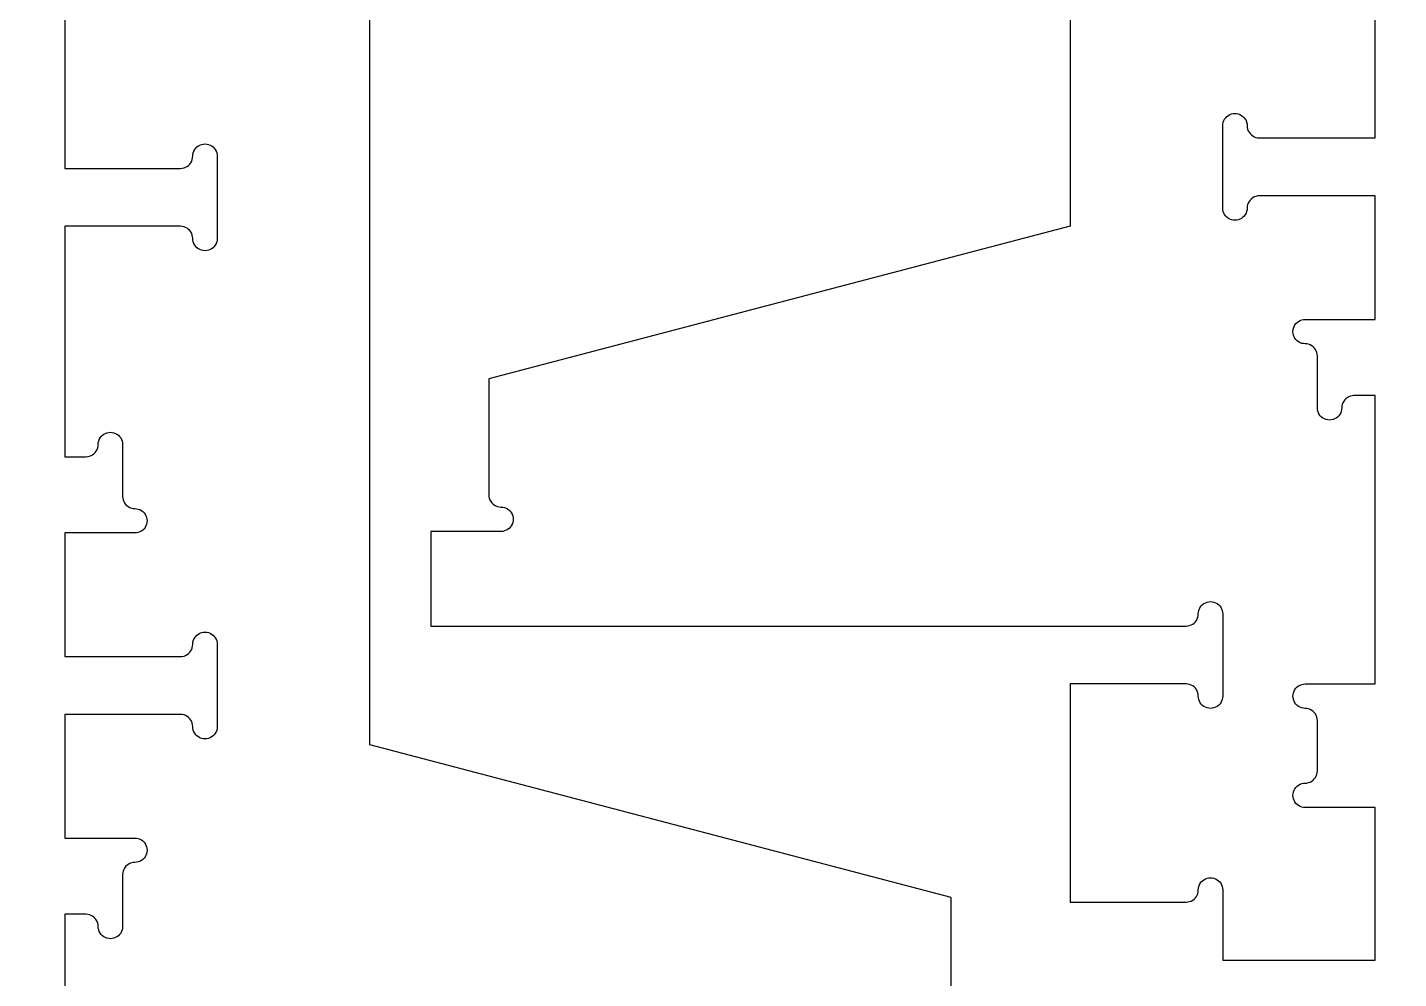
# Model space of a CAD drawing. Header units: inches. Extents: x 1367 to 1651, y -1653 to -1438.
# Drawn here: x 1542.46 to 1560.15, y -1640.94 to -1628.67 of the extents above; entities that cross this region are included whole.
import ezdxf

# ---------------------------------------------------------------- set-up
doc = ezdxf.new("R2010")
doc.units = ezdxf.units.IN
doc.header["$MEASUREMENT"] = 0
doc.linetypes.add('Solid', pattern=[0])
doc.layers.add('000_NOTES', color=6, linetype='Continuous')
doc.layers.add('CUT_THRU', color=7, linetype='Continuous')

msp = doc.modelspace()

# ---------------------------------------------------------------- linework, layer by layer
at = {"linetype": 'Solid', "lineweight": 5}
for points in [[(1555.916, -1579.307, 0), (1555.916, -1631.236, 0), (1548.416, -1633.205, 0), (1548.416, -1634.701, 0), (1548.418, -1634.723, 0), (1548.422, -1634.745, 0), (1548.43, -1634.766, 0), (1548.441, -1634.786, 0), (1548.454, -1634.804, 0), (1548.47, -1634.82, 0), (1548.488, -1634.833, 0), (1548.508, -1634.844, 0), (1548.529, -1634.852, 0), (1548.551, -1634.857, 0), (1548.573, -1634.858, 0), (1548.596, -1634.86, 0), (1548.618, -1634.865, 0), (1548.639, -1634.873, 0), (1548.659, -1634.883, 0), (1548.677, -1634.897, 0), (1548.692, -1634.913, 0), (1548.706, -1634.931, 0), (1548.717, -1634.95, 0), (1548.725, -1634.971, 0), (1548.729, -1634.993, 0), (1548.731, -1635.016, 0), (1548.729, -1635.038, 0), (1548.725, -1635.06, 0), (1548.717, -1635.081, 0), (1548.706, -1635.101, 0), (1548.692, -1635.119, 0), (1548.677, -1635.135, 0), (1548.659, -1635.148, 0), (1548.639, -1635.159, 0), (1548.618, -1635.167, 0), (1548.596, -1635.172, 0), (1548.573, -1635.173, 0), (1547.668, -1635.173, 0), (1547.668, -1636.394, 0), (1557.412, -1636.394, 0), (1557.434, -1636.392, 0), (1557.456, -1636.387, 0), (1557.477, -1636.38, 0), (1557.497, -1636.369, 0), (1557.515, -1636.355, 0), (1557.531, -1636.339, 0), (1557.544, -1636.321, 0), (1557.555, -1636.302, 0), (1557.563, -1636.281, 0), (1557.568, -1636.259, 0), (1557.569, -1636.236, 0), (1557.571, -1636.214, 0), (1557.576, -1636.192, 0), (1557.584, -1636.171, 0), (1557.594, -1636.151, 0), (1557.608, -1636.133, 0), (1557.624, -1636.117, 0), (1557.642, -1636.104, 0), (1557.662, -1636.093, 0), (1557.683, -1636.085, 0), (1557.705, -1636.08, 0), (1557.727, -1636.079, 0), (1557.749, -1636.08, 0), (1557.771, -1636.085, 0), (1557.792, -1636.093, 0), (1557.812, -1636.104, 0), (1557.83, -1636.117, 0), (1557.846, -1636.133, 0), (1557.859, -1636.151, 0), (1557.87, -1636.171, 0), (1557.878, -1636.192, 0), (1557.883, -1636.214, 0), (1557.884, -1636.236, 0), (1557.884, -1637.299, 0), (1557.883, -1637.322, 0), (1557.878, -1637.344, 0), (1557.87, -1637.365, 0), (1557.859, -1637.384, 0), (1557.846, -1637.402, 0), (1557.83, -1637.418, 0), (1557.812, -1637.432, 0), (1557.792, -1637.443, 0), (1557.771, -1637.45, 0), (1557.749, -1637.455, 0), (1557.727, -1637.457, 0), (1557.705, -1637.455, 0), (1557.683, -1637.45, 0), (1557.662, -1637.443, 0), (1557.642, -1637.432, 0), (1557.624, -1637.418, 0), (1557.608, -1637.402, 0), (1557.594, -1637.384, 0), (1557.584, -1637.365, 0), (1557.576, -1637.344, 0), (1557.571, -1637.322, 0), (1557.569, -1637.299, 0), (1557.568, -1637.277, 0), (1557.563, -1637.255, 0), (1557.555, -1637.234, 0), (1557.544, -1637.214, 0), (1557.531, -1637.196, 0), (1557.515, -1637.18, 0), (1557.497, -1637.167, 0), (1557.477, -1637.156, 0), (1557.456, -1637.148, 0), (1557.434, -1637.143, 0), (1557.412, -1637.142, 0), (1555.916, -1637.142, 0), (1555.916, -1639.957, 0), (1557.412, -1639.957, 0), (1557.434, -1639.955, 0), (1557.456, -1639.95, 0), (1557.477, -1639.943, 0), (1557.497, -1639.932, 0), (1557.515, -1639.918, 0), (1557.531, -1639.902, 0), (1557.544, -1639.884, 0), (1557.555, -1639.865, 0), (1557.563, -1639.844, 0), (1557.568, -1639.822, 0), (1557.569, -1639.799, 0), (1557.571, -1639.777, 0), (1557.576, -1639.755, 0), (1557.584, -1639.734, 0), (1557.594, -1639.714, 0), (1557.608, -1639.696, 0), (1557.624, -1639.68, 0), (1557.642, -1639.667, 0), (1557.662, -1639.656, 0), (1557.683, -1639.648, 0), (1557.705, -1639.643, 0), (1557.727, -1639.642, 0), (1557.749, -1639.643, 0), (1557.771, -1639.648, 0), (1557.792, -1639.656, 0), (1557.812, -1639.667, 0), (1557.83, -1639.68, 0), (1557.846, -1639.696, 0), (1557.859, -1639.714, 0), (1557.87, -1639.734, 0), (1557.878, -1639.755, 0), (1557.883, -1639.777, 0), (1557.884, -1639.799, 0), (1557.884, -1640.705, 0), (1559.853, -1640.705, 0), (1559.853, -1638.736, 0), (1558.947, -1638.736, 0), (1558.925, -1638.735, 0), (1558.903, -1638.73, 0), (1558.882, -1638.722, 0), (1558.862, -1638.711, 0), (1558.844, -1638.698, 0), (1558.828, -1638.682, 0), (1558.815, -1638.664, 0), (1558.804, -1638.644, 0), (1558.796, -1638.623, 0), (1558.792, -1638.601, 0), (1558.79, -1638.579, 0), (1558.792, -1638.556, 0), (1558.796, -1638.534, 0), (1558.804, -1638.513, 0), (1558.815, -1638.494, 0), (1558.828, -1638.476, 0), (1558.844, -1638.46, 0), (1558.862, -1638.446, 0), (1558.882, -1638.436, 0), (1558.903, -1638.428, 0), (1558.925, -1638.423, 0), (1558.947, -1638.421, 0), (1558.97, -1638.42, 0), (1558.992, -1638.415, 0), (1559.013, -1638.407, 0), (1559.033, -1638.396, 0), (1559.051, -1638.383, 0), (1559.066, -1638.367, 0), (1559.08, -1638.349, 0), (1559.091, -1638.329, 0), (1559.099, -1638.308, 0), (1559.103, -1638.286, 0), (1559.105, -1638.264, 0), (1559.105, -1637.614, 0), (1559.103, -1637.592, 0), (1559.099, -1637.57, 0), (1559.091, -1637.549, 0), (1559.08, -1637.529, 0), (1559.066, -1637.511, 0), (1559.051, -1637.495, 0), (1559.033, -1637.482, 0), (1559.013, -1637.471, 0), (1558.992, -1637.463, 0), (1558.97, -1637.458, 0), (1558.947, -1637.457, 0), (1558.925, -1637.455, 0), (1558.903, -1637.45, 0), (1558.882, -1637.443, 0), (1558.862, -1637.432, 0), (1558.844, -1637.418, 0), (1558.828, -1637.402, 0), (1558.815, -1637.384, 0), (1558.804, -1637.365, 0), (1558.796, -1637.344, 0), (1558.792, -1637.322, 0), (1558.79, -1637.299, 0), (1558.792, -1637.277, 0), (1558.796, -1637.255, 0), (1558.804, -1637.234, 0), (1558.815, -1637.214, 0), (1558.828, -1637.196, 0), (1558.844, -1637.18, 0), (1558.862, -1637.167, 0), (1558.882, -1637.156, 0), (1558.903, -1637.148, 0), (1558.925, -1637.143, 0), (1558.947, -1637.142, 0), (1559.853, -1637.142, 0), (1559.853, -1633.421, 0), (1559.577, -1633.421, 0), (1559.555, -1633.423, 0), (1559.533, -1633.428, 0), (1559.512, -1633.436, 0), (1559.492, -1633.446, 0), (1559.474, -1633.46, 0), (1559.458, -1633.476, 0), (1559.445, -1633.494, 0), (1559.434, -1633.513, 0), (1559.426, -1633.534, 0), (1559.421, -1633.556, 0), (1559.42, -1633.579, 0), (1559.418, -1633.601, 0), (1559.414, -1633.623, 0), (1559.406, -1633.644, 0), (1559.395, -1633.664, 0), (1559.381, -1633.682, 0), (1559.366, -1633.698, 0), (1559.348, -1633.711, 0), (1559.328, -1633.722, 0), (1559.307, -1633.73, 0), (1559.285, -1633.735, 0), (1559.262, -1633.736, 0), (1559.24, -1633.735, 0), (1559.218, -1633.73, 0), (1559.197, -1633.722, 0), (1559.177, -1633.711, 0), (1559.159, -1633.698, 0), (1559.143, -1633.682, 0), (1559.13, -1633.664, 0), (1559.119, -1633.644, 0), (1559.111, -1633.623, 0), (1559.107, -1633.601, 0), (1559.105, -1633.579, 0), (1559.105, -1632.91, 0), (1559.103, -1632.887, 0), (1559.099, -1632.865, 0), (1559.091, -1632.844, 0), (1559.08, -1632.824, 0), (1559.066, -1632.806, 0), (1559.051, -1632.791, 0), (1559.033, -1632.777, 0), (1559.013, -1632.766, 0), (1558.992, -1632.758, 0), (1558.97, -1632.754, 0), (1558.947, -1632.752, 0), (1558.925, -1632.75, 0), (1558.903, -1632.746, 0), (1558.882, -1632.738, 0), (1558.862, -1632.727, 0), (1558.844, -1632.714, 0), (1558.828, -1632.698, 0), (1558.815, -1632.68, 0), (1558.804, -1632.66, 0), (1558.796, -1632.639, 0), (1558.792, -1632.617, 0), (1558.79, -1632.595, 0), (1558.792, -1632.572, 0), (1558.796, -1632.55, 0), (1558.804, -1632.529, 0), (1558.815, -1632.509, 0), (1558.828, -1632.491, 0), (1558.844, -1632.476, 0), (1558.862, -1632.462, 0), (1558.882, -1632.451, 0), (1558.903, -1632.443, 0), (1558.925, -1632.439, 0), (1558.947, -1632.437, 0), (1559.853, -1632.437, 0), (1559.853, -1630.843, 0), (1558.357, -1630.843, 0), (1558.334, -1630.844, 0), (1558.313, -1630.849, 0), (1558.291, -1630.857, 0), (1558.272, -1630.868, 0), (1558.254, -1630.881, 0), (1558.238, -1630.897, 0), (1558.224, -1630.915, 0), (1558.214, -1630.935, 0), (1558.206, -1630.956, 0), (1558.201, -1630.978, 0), (1558.199, -1631, 0), (1558.198, -1631.023, 0), (1558.193, -1631.044, 0), (1558.185, -1631.066, 0), (1558.174, -1631.085, 0), (1558.161, -1631.103, 0), (1558.145, -1631.119, 0), (1558.127, -1631.133, 0), (1558.107, -1631.143, 0), (1558.086, -1631.151, 0), (1558.064, -1631.156, 0), (1558.042, -1631.158, 0), (1558.02, -1631.156, 0), (1557.998, -1631.151, 0), (1557.977, -1631.143, 0), (1557.957, -1631.133, 0), (1557.939, -1631.119, 0), (1557.923, -1631.103, 0), (1557.909, -1631.085, 0), (1557.899, -1631.066, 0), (1557.891, -1631.044, 0), (1557.886, -1631.023, 0), (1557.884, -1631, 0), (1557.884, -1629.937, 0), (1557.886, -1629.915, 0), (1557.891, -1629.893, 0), (1557.899, -1629.872, 0), (1557.909, -1629.852, 0), (1557.923, -1629.834, 0), (1557.939, -1629.818, 0), (1557.957, -1629.805, 0), (1557.977, -1629.794, 0), (1557.998, -1629.786, 0), (1558.02, -1629.781, 0), (1558.042, -1629.78, 0), (1558.064, -1629.781, 0), (1558.086, -1629.786, 0), (1558.107, -1629.794, 0), (1558.127, -1629.805, 0), (1558.145, -1629.818, 0), (1558.161, -1629.834, 0), (1558.174, -1629.852, 0), (1558.185, -1629.872, 0), (1558.193, -1629.893, 0), (1558.198, -1629.915, 0), (1558.199, -1629.937, 0), (1558.201, -1629.96, 0), (1558.206, -1629.981, 0), (1558.214, -1630.003, 0), (1558.224, -1630.022, 0), (1558.238, -1630.04, 0), (1558.254, -1630.056, 0), (1558.272, -1630.07, 0), (1558.291, -1630.08, 0), (1558.313, -1630.088, 0), (1558.334, -1630.093, 0), (1558.357, -1630.095, 0), (1559.853, -1630.095, 0), (1559.853, -1628.5, 0)], [(1554.381, -1641.394, 0), (1554.381, -1639.898, 0), (1546.881, -1637.929, 0), (1546.881, -1586, 0)], [(1542.944, -1627.516, 0), (1542.944, -1630.488, 0), (1544.44, -1630.488, 0), (1544.462, -1630.487, 0), (1544.484, -1630.482, 0), (1544.505, -1630.474, 0), (1544.525, -1630.463, 0), (1544.543, -1630.45, 0), (1544.559, -1630.434, 0), (1544.572, -1630.416, 0), (1544.583, -1630.396, 0), (1544.591, -1630.375, 0), (1544.595, -1630.353, 0), (1544.597, -1630.331, 0), (1544.599, -1630.308, 0), (1544.603, -1630.286, 0), (1544.611, -1630.265, 0), (1544.622, -1630.246, 0), (1544.636, -1630.228, 0), (1544.651, -1630.212, 0), (1544.669, -1630.198, 0), (1544.689, -1630.188, 0), (1544.71, -1630.18, 0), (1544.732, -1630.175, 0), (1544.755, -1630.173, 0), (1544.777, -1630.175, 0), (1544.799, -1630.18, 0), (1544.82, -1630.188, 0), (1544.84, -1630.198, 0), (1544.858, -1630.212, 0), (1544.874, -1630.228, 0), (1544.887, -1630.246, 0), (1544.898, -1630.265, 0), (1544.906, -1630.286, 0), (1544.91, -1630.308, 0), (1544.912, -1630.331, 0), (1544.912, -1631.394, 0), (1544.91, -1631.416, 0), (1544.906, -1631.438, 0), (1544.898, -1631.459, 0), (1544.887, -1631.479, 0), (1544.874, -1631.497, 0), (1544.858, -1631.513, 0), (1544.84, -1631.526, 0), (1544.82, -1631.537, 0), (1544.799, -1631.545, 0), (1544.777, -1631.55, 0), (1544.755, -1631.551, 0), (1544.732, -1631.55, 0), (1544.71, -1631.545, 0), (1544.689, -1631.537, 0), (1544.669, -1631.526, 0), (1544.651, -1631.513, 0), (1544.636, -1631.497, 0), (1544.622, -1631.479, 0), (1544.611, -1631.459, 0), (1544.603, -1631.438, 0), (1544.599, -1631.416, 0), (1544.597, -1631.394, 0), (1544.595, -1631.371, 0), (1544.591, -1631.349, 0), (1544.583, -1631.328, 0), (1544.572, -1631.309, 0), (1544.559, -1631.291, 0), (1544.543, -1631.275, 0), (1544.525, -1631.261, 0), (1544.505, -1631.251, 0), (1544.484, -1631.243, 0), (1544.462, -1631.238, 0), (1544.44, -1631.236, 0), (1542.944, -1631.236, 0), (1542.944, -1634.209, 0), (1543.219, -1634.209, 0), (1543.242, -1634.207, 0), (1543.263, -1634.202, 0), (1543.285, -1634.195, 0), (1543.304, -1634.184, 0), (1543.322, -1634.17, 0), (1543.338, -1634.154, 0), (1543.352, -1634.136, 0), (1543.362, -1634.117, 0), (1543.37, -1634.096, 0), (1543.375, -1634.074, 0), (1543.377, -1634.051, 0), (1543.378, -1634.029, 0), (1543.383, -1634.007, 0), (1543.391, -1633.986, 0), (1543.402, -1633.966, 0), (1543.415, -1633.948, 0), (1543.431, -1633.932, 0), (1543.449, -1633.919, 0), (1543.469, -1633.908, 0), (1543.49, -1633.9, 0), (1543.512, -1633.895, 0), (1543.534, -1633.894, 0), (1543.556, -1633.895, 0), (1543.578, -1633.9, 0), (1543.599, -1633.908, 0), (1543.619, -1633.919, 0), (1543.637, -1633.932, 0), (1543.653, -1633.948, 0), (1543.667, -1633.966, 0), (1543.677, -1633.986, 0), (1543.685, -1634.007, 0), (1543.69, -1634.029, 0), (1543.692, -1634.051, 0), (1543.692, -1634.721, 0), (1543.693, -1634.743, 0), (1543.698, -1634.765, 0), (1543.706, -1634.786, 0), (1543.717, -1634.806, 0), (1543.73, -1634.824, 0), (1543.746, -1634.84, 0), (1543.764, -1634.853, 0), (1543.784, -1634.864, 0), (1543.805, -1634.872, 0), (1543.827, -1634.876, 0), (1543.849, -1634.878, 0), (1543.871, -1634.88, 0), (1543.893, -1634.884, 0), (1543.914, -1634.892, 0), (1543.934, -1634.903, 0), (1543.952, -1634.917, 0), (1543.968, -1634.932, 0), (1543.982, -1634.95, 0), (1543.992, -1634.97, 0), (1544, -1634.991, 0), (1544.005, -1635.013, 0), (1544.007, -1635.036, 0), (1544.005, -1635.058, 0), (1544, -1635.08, 0), (1543.992, -1635.101, 0), (1543.982, -1635.121, 0), (1543.968, -1635.139, 0), (1543.952, -1635.155, 0), (1543.934, -1635.168, 0), (1543.914, -1635.179, 0), (1543.893, -1635.187, 0), (1543.871, -1635.191, 0), (1543.849, -1635.193, 0), (1542.944, -1635.193, 0), (1542.944, -1636.787, 0), (1544.44, -1636.787, 0), (1544.462, -1636.786, 0), (1544.484, -1636.781, 0), (1544.505, -1636.773, 0), (1544.525, -1636.762, 0), (1544.543, -1636.749, 0), (1544.559, -1636.733, 0), (1544.572, -1636.715, 0), (1544.583, -1636.695, 0), (1544.591, -1636.674, 0), (1544.595, -1636.652, 0), (1544.597, -1636.63, 0), (1544.599, -1636.608, 0), (1544.603, -1636.586, 0), (1544.611, -1636.565, 0), (1544.622, -1636.545, 0), (1544.636, -1636.527, 0), (1544.651, -1636.511, 0), (1544.669, -1636.498, 0), (1544.689, -1636.487, 0), (1544.71, -1636.479, 0), (1544.732, -1636.474, 0), (1544.755, -1636.473, 0), (1544.777, -1636.474, 0), (1544.799, -1636.479, 0), (1544.82, -1636.487, 0), (1544.84, -1636.498, 0), (1544.858, -1636.511, 0), (1544.874, -1636.527, 0), (1544.887, -1636.545, 0), (1544.898, -1636.565, 0), (1544.906, -1636.586, 0), (1544.91, -1636.608, 0), (1544.912, -1636.63, 0), (1544.912, -1637.693, 0), (1544.91, -1637.715, 0), (1544.906, -1637.737, 0), (1544.898, -1637.758, 0), (1544.887, -1637.778, 0), (1544.874, -1637.796, 0), (1544.858, -1637.812, 0), (1544.84, -1637.825, 0), (1544.82, -1637.836, 0), (1544.799, -1637.844, 0), (1544.777, -1637.849, 0), (1544.755, -1637.85, 0), (1544.732, -1637.849, 0), (1544.71, -1637.844, 0), (1544.689, -1637.836, 0), (1544.669, -1637.825, 0), (1544.651, -1637.812, 0), (1544.636, -1637.796, 0), (1544.622, -1637.778, 0), (1544.611, -1637.758, 0), (1544.603, -1637.737, 0), (1544.599, -1637.715, 0), (1544.597, -1637.693, 0), (1544.595, -1637.671, 0), (1544.591, -1637.649, 0), (1544.583, -1637.628, 0), (1544.572, -1637.608, 0), (1544.559, -1637.59, 0), (1544.543, -1637.574, 0), (1544.525, -1637.561, 0), (1544.505, -1637.55, 0), (1544.484, -1637.542, 0), (1544.462, -1637.537, 0), (1544.44, -1637.536, 0), (1542.944, -1637.536, 0), (1542.944, -1639.13, 0), (1543.849, -1639.13, 0), (1543.871, -1639.132, 0), (1543.893, -1639.136, 0), (1543.914, -1639.144, 0), (1543.934, -1639.155, 0), (1543.952, -1639.168, 0), (1543.968, -1639.184, 0), (1543.982, -1639.202, 0), (1543.992, -1639.222, 0), (1544, -1639.243, 0), (1544.005, -1639.265, 0), (1544.007, -1639.287, 0), (1544.005, -1639.31, 0), (1544, -1639.332, 0), (1543.992, -1639.353, 0), (1543.982, -1639.373, 0), (1543.968, -1639.391, 0), (1543.952, -1639.407, 0), (1543.934, -1639.42, 0), (1543.914, -1639.431, 0), (1543.893, -1639.439, 0), (1543.871, -1639.443, 0), (1543.849, -1639.445, 0), (1543.827, -1639.447, 0), (1543.805, -1639.451, 0), (1543.784, -1639.459, 0), (1543.764, -1639.47, 0), (1543.746, -1639.483, 0), (1543.73, -1639.499, 0), (1543.717, -1639.517, 0), (1543.706, -1639.537, 0), (1543.698, -1639.558, 0), (1543.693, -1639.58, 0), (1543.692, -1639.602, 0), (1543.692, -1640.272, 0), (1543.69, -1640.294, 0), (1543.685, -1640.316, 0), (1543.677, -1640.337, 0), (1543.667, -1640.357, 0), (1543.653, -1640.375, 0), (1543.637, -1640.391, 0), (1543.619, -1640.404, 0), (1543.599, -1640.415, 0), (1543.578, -1640.423, 0), (1543.556, -1640.428, 0), (1543.534, -1640.429, 0), (1543.512, -1640.428, 0), (1543.49, -1640.423, 0), (1543.469, -1640.415, 0), (1543.449, -1640.404, 0), (1543.431, -1640.391, 0), (1543.415, -1640.375, 0), (1543.402, -1640.357, 0), (1543.391, -1640.337, 0), (1543.383, -1640.316, 0), (1543.378, -1640.294, 0), (1543.377, -1640.272, 0), (1543.375, -1640.249, 0), (1543.37, -1640.227, 0), (1543.362, -1640.206, 0), (1543.352, -1640.187, 0), (1543.338, -1640.169, 0), (1543.322, -1640.153, 0), (1543.304, -1640.139, 0), (1543.285, -1640.128, 0), (1543.263, -1640.121, 0), (1543.242, -1640.116, 0), (1543.219, -1640.114, 0), (1542.944, -1640.114, 0), (1542.944, -1643.835, 0)]]:
    msp.add_polyline3d(points, dxfattribs=at)
at = {"layer": 'CUT_THRU'}
for points in [[(1555.916, -1579.307), (1555.916, -1631.236), (1548.416, -1633.205), (1548.416, -1634.701), (1548.418, -1634.723), (1548.422, -1634.745), (1548.43, -1634.766), (1548.441, -1634.786), (1548.454, -1634.804), (1548.47, -1634.82), (1548.488, -1634.833), (1548.508, -1634.844), (1548.529, -1634.852), (1548.551, -1634.857), (1548.573, -1634.858), (1548.596, -1634.86), (1548.618, -1634.865), (1548.639, -1634.873), (1548.659, -1634.883), (1548.677, -1634.897), (1548.692, -1634.913), (1548.706, -1634.931), (1548.717, -1634.95), (1548.725, -1634.971), (1548.729, -1634.993), (1548.731, -1635.016), (1548.729, -1635.038), (1548.725, -1635.06), (1548.717, -1635.081), (1548.706, -1635.101), (1548.692, -1635.119), (1548.677, -1635.135), (1548.659, -1635.148), (1548.639, -1635.159), (1548.618, -1635.167), (1548.596, -1635.172), (1548.573, -1635.173), (1547.668, -1635.173), (1547.668, -1636.394), (1557.412, -1636.394), (1557.434, -1636.392), (1557.456, -1636.387), (1557.477, -1636.38), (1557.497, -1636.369), (1557.515, -1636.355), (1557.531, -1636.339), (1557.544, -1636.321), (1557.555, -1636.302), (1557.563, -1636.281), (1557.568, -1636.259), (1557.569, -1636.236), (1557.571, -1636.214), (1557.576, -1636.192), (1557.584, -1636.171), (1557.594, -1636.151), (1557.608, -1636.133), (1557.624, -1636.117), (1557.642, -1636.104), (1557.662, -1636.093), (1557.683, -1636.085), (1557.705, -1636.08), (1557.727, -1636.079), (1557.749, -1636.08), (1557.771, -1636.085), (1557.792, -1636.093), (1557.812, -1636.104), (1557.83, -1636.117), (1557.846, -1636.133), (1557.859, -1636.151), (1557.87, -1636.171), (1557.878, -1636.192), (1557.883, -1636.214), (1557.884, -1636.236), (1557.884, -1637.299), (1557.883, -1637.322), (1557.878, -1637.344), (1557.87, -1637.365), (1557.859, -1637.384), (1557.846, -1637.402), (1557.83, -1637.418), (1557.812, -1637.432), (1557.792, -1637.443), (1557.771, -1637.45), (1557.749, -1637.455), (1557.727, -1637.457), (1557.705, -1637.455), (1557.683, -1637.45), (1557.662, -1637.443), (1557.642, -1637.432), (1557.624, -1637.418), (1557.608, -1637.402), (1557.594, -1637.384), (1557.584, -1637.365), (1557.576, -1637.344), (1557.571, -1637.322), (1557.569, -1637.299), (1557.568, -1637.277), (1557.563, -1637.255), (1557.555, -1637.234), (1557.544, -1637.214), (1557.531, -1637.196), (1557.515, -1637.18), (1557.497, -1637.167), (1557.477, -1637.156), (1557.456, -1637.148), (1557.434, -1637.143), (1557.412, -1637.142), (1555.916, -1637.142), (1555.916, -1639.957), (1557.412, -1639.957), (1557.434, -1639.955), (1557.456, -1639.95), (1557.477, -1639.943), (1557.497, -1639.932), (1557.515, -1639.918), (1557.531, -1639.902), (1557.544, -1639.884), (1557.555, -1639.865), (1557.563, -1639.844), (1557.568, -1639.822), (1557.569, -1639.799), (1557.571, -1639.777), (1557.576, -1639.755), (1557.584, -1639.734), (1557.594, -1639.714), (1557.608, -1639.696), (1557.624, -1639.68), (1557.642, -1639.667), (1557.662, -1639.656), (1557.683, -1639.648), (1557.705, -1639.643), (1557.727, -1639.642), (1557.749, -1639.643), (1557.771, -1639.648), (1557.792, -1639.656), (1557.812, -1639.667), (1557.83, -1639.68), (1557.846, -1639.696), (1557.859, -1639.714), (1557.87, -1639.734), (1557.878, -1639.755), (1557.883, -1639.777), (1557.884, -1639.799), (1557.884, -1640.705), (1559.853, -1640.705), (1559.853, -1638.736), (1558.947, -1638.736), (1558.925, -1638.735), (1558.903, -1638.73), (1558.882, -1638.722), (1558.862, -1638.711), (1558.844, -1638.698), (1558.828, -1638.682), (1558.815, -1638.664), (1558.804, -1638.644), (1558.796, -1638.623), (1558.792, -1638.601), (1558.79, -1638.579), (1558.792, -1638.556), (1558.796, -1638.534), (1558.804, -1638.513), (1558.815, -1638.494), (1558.828, -1638.476), (1558.844, -1638.46), (1558.862, -1638.446), (1558.882, -1638.436), (1558.903, -1638.428), (1558.925, -1638.423), (1558.947, -1638.421), (1558.97, -1638.42), (1558.992, -1638.415), (1559.013, -1638.407), (1559.033, -1638.396), (1559.051, -1638.383), (1559.066, -1638.367), (1559.08, -1638.349), (1559.091, -1638.329), (1559.099, -1638.308), (1559.103, -1638.286), (1559.105, -1638.264), (1559.105, -1637.614), (1559.103, -1637.592), (1559.099, -1637.57), (1559.091, -1637.549), (1559.08, -1637.529), (1559.066, -1637.511), (1559.051, -1637.495), (1559.033, -1637.482), (1559.013, -1637.471), (1558.992, -1637.463), (1558.97, -1637.458), (1558.947, -1637.457), (1558.925, -1637.455), (1558.903, -1637.45), (1558.882, -1637.443), (1558.862, -1637.432), (1558.844, -1637.418), (1558.828, -1637.402), (1558.815, -1637.384), (1558.804, -1637.365), (1558.796, -1637.344), (1558.792, -1637.322), (1558.79, -1637.299), (1558.792, -1637.277), (1558.796, -1637.255), (1558.804, -1637.234), (1558.815, -1637.214), (1558.828, -1637.196), (1558.844, -1637.18), (1558.862, -1637.167), (1558.882, -1637.156), (1558.903, -1637.148), (1558.925, -1637.143), (1558.947, -1637.142), (1559.853, -1637.142), (1559.853, -1633.421), (1559.577, -1633.421), (1559.555, -1633.423), (1559.533, -1633.428), (1559.512, -1633.436), (1559.492, -1633.446), (1559.474, -1633.46), (1559.458, -1633.476), (1559.445, -1633.494), (1559.434, -1633.513), (1559.426, -1633.534), (1559.421, -1633.556), (1559.42, -1633.579), (1559.418, -1633.601), (1559.414, -1633.623), (1559.406, -1633.644), (1559.395, -1633.664), (1559.381, -1633.682), (1559.366, -1633.698), (1559.348, -1633.711), (1559.328, -1633.722), (1559.307, -1633.73), (1559.285, -1633.735), (1559.262, -1633.736), (1559.24, -1633.735), (1559.218, -1633.73), (1559.197, -1633.722), (1559.177, -1633.711), (1559.159, -1633.698), (1559.143, -1633.682), (1559.13, -1633.664), (1559.119, -1633.644), (1559.111, -1633.623), (1559.107, -1633.601), (1559.105, -1633.579), (1559.105, -1632.91), (1559.103, -1632.887), (1559.099, -1632.865), (1559.091, -1632.844), (1559.08, -1632.824), (1559.066, -1632.806), (1559.051, -1632.791), (1559.033, -1632.777), (1559.013, -1632.766), (1558.992, -1632.758), (1558.97, -1632.754), (1558.947, -1632.752), (1558.925, -1632.75), (1558.903, -1632.746), (1558.882, -1632.738), (1558.862, -1632.727), (1558.844, -1632.714), (1558.828, -1632.698), (1558.815, -1632.68), (1558.804, -1632.66), (1558.796, -1632.639), (1558.792, -1632.617), (1558.79, -1632.595), (1558.792, -1632.572), (1558.796, -1632.55), (1558.804, -1632.529), (1558.815, -1632.509), (1558.828, -1632.491), (1558.844, -1632.476), (1558.862, -1632.462), (1558.882, -1632.451), (1558.903, -1632.443), (1558.925, -1632.439), (1558.947, -1632.437), (1559.853, -1632.437), (1559.853, -1630.843), (1558.357, -1630.843), (1558.334, -1630.844), (1558.313, -1630.849), (1558.291, -1630.857), (1558.272, -1630.868), (1558.254, -1630.881), (1558.238, -1630.897), (1558.224, -1630.915), (1558.214, -1630.935), (1558.206, -1630.956), (1558.201, -1630.978), (1558.199, -1631), (1558.198, -1631.023), (1558.193, -1631.044), (1558.185, -1631.066), (1558.174, -1631.085), (1558.161, -1631.103), (1558.145, -1631.119), (1558.127, -1631.133), (1558.107, -1631.143), (1558.086, -1631.151), (1558.064, -1631.156), (1558.042, -1631.158), (1558.02, -1631.156), (1557.998, -1631.151), (1557.977, -1631.143), (1557.957, -1631.133), (1557.939, -1631.119), (1557.923, -1631.103), (1557.909, -1631.085), (1557.899, -1631.066), (1557.891, -1631.044), (1557.886, -1631.023), (1557.884, -1631), (1557.884, -1629.937), (1557.886, -1629.915), (1557.891, -1629.893), (1557.899, -1629.872), (1557.909, -1629.852), (1557.923, -1629.834), (1557.939, -1629.818), (1557.957, -1629.805), (1557.977, -1629.794), (1557.998, -1629.786), (1558.02, -1629.781), (1558.042, -1629.78), (1558.064, -1629.781), (1558.086, -1629.786), (1558.107, -1629.794), (1558.127, -1629.805), (1558.145, -1629.818), (1558.161, -1629.834), (1558.174, -1629.852), (1558.185, -1629.872), (1558.193, -1629.893), (1558.198, -1629.915), (1558.199, -1629.937), (1558.201, -1629.96), (1558.206, -1629.981), (1558.214, -1630.003), (1558.224, -1630.022), (1558.238, -1630.04), (1558.254, -1630.056), (1558.272, -1630.07), (1558.291, -1630.08), (1558.313, -1630.088), (1558.334, -1630.093), (1558.357, -1630.095), (1559.853, -1630.095), (1559.853, -1628.5)], [(1554.381, -1641.394), (1554.381, -1639.898), (1546.881, -1637.929), (1546.881, -1586)], [(1542.944, -1627.516), (1542.944, -1630.488), (1544.44, -1630.488), (1544.462, -1630.487), (1544.484, -1630.482), (1544.505, -1630.474), (1544.525, -1630.463), (1544.543, -1630.45), (1544.559, -1630.434), (1544.572, -1630.416), (1544.583, -1630.396), (1544.591, -1630.375), (1544.595, -1630.353), (1544.597, -1630.331), (1544.599, -1630.308), (1544.603, -1630.286), (1544.611, -1630.265), (1544.622, -1630.246), (1544.636, -1630.228), (1544.651, -1630.212), (1544.669, -1630.198), (1544.689, -1630.188), (1544.71, -1630.18), (1544.732, -1630.175), (1544.755, -1630.173), (1544.777, -1630.175), (1544.799, -1630.18), (1544.82, -1630.188), (1544.84, -1630.198), (1544.858, -1630.212), (1544.874, -1630.228), (1544.887, -1630.246), (1544.898, -1630.265), (1544.906, -1630.286), (1544.91, -1630.308), (1544.912, -1630.331), (1544.912, -1631.394), (1544.91, -1631.416), (1544.906, -1631.438), (1544.898, -1631.459), (1544.887, -1631.479), (1544.874, -1631.497), (1544.858, -1631.513), (1544.84, -1631.526), (1544.82, -1631.537), (1544.799, -1631.545), (1544.777, -1631.55), (1544.755, -1631.551), (1544.732, -1631.55), (1544.71, -1631.545), (1544.689, -1631.537), (1544.669, -1631.526), (1544.651, -1631.513), (1544.636, -1631.497), (1544.622, -1631.479), (1544.611, -1631.459), (1544.603, -1631.438), (1544.599, -1631.416), (1544.597, -1631.394), (1544.595, -1631.371), (1544.591, -1631.349), (1544.583, -1631.328), (1544.572, -1631.309), (1544.559, -1631.291), (1544.543, -1631.275), (1544.525, -1631.261), (1544.505, -1631.251), (1544.484, -1631.243), (1544.462, -1631.238), (1544.44, -1631.236), (1542.944, -1631.236), (1542.944, -1634.209), (1543.219, -1634.209), (1543.242, -1634.207), (1543.263, -1634.202), (1543.285, -1634.195), (1543.304, -1634.184), (1543.322, -1634.17), (1543.338, -1634.154), (1543.352, -1634.136), (1543.362, -1634.117), (1543.37, -1634.096), (1543.375, -1634.074), (1543.377, -1634.051), (1543.378, -1634.029), (1543.383, -1634.007), (1543.391, -1633.986), (1543.402, -1633.966), (1543.415, -1633.948), (1543.431, -1633.932), (1543.449, -1633.919), (1543.469, -1633.908), (1543.49, -1633.9), (1543.512, -1633.895), (1543.534, -1633.894), (1543.556, -1633.895), (1543.578, -1633.9), (1543.599, -1633.908), (1543.619, -1633.919), (1543.637, -1633.932), (1543.653, -1633.948), (1543.667, -1633.966), (1543.677, -1633.986), (1543.685, -1634.007), (1543.69, -1634.029), (1543.692, -1634.051), (1543.692, -1634.721), (1543.693, -1634.743), (1543.698, -1634.765), (1543.706, -1634.786), (1543.717, -1634.806), (1543.73, -1634.824), (1543.746, -1634.84), (1543.764, -1634.853), (1543.784, -1634.864), (1543.805, -1634.872), (1543.827, -1634.876), (1543.849, -1634.878), (1543.871, -1634.88), (1543.893, -1634.884), (1543.914, -1634.892), (1543.934, -1634.903), (1543.952, -1634.917), (1543.968, -1634.932), (1543.982, -1634.95), (1543.992, -1634.97), (1544, -1634.991), (1544.005, -1635.013), (1544.007, -1635.036), (1544.005, -1635.058), (1544, -1635.08), (1543.992, -1635.101), (1543.982, -1635.121), (1543.968, -1635.139), (1543.952, -1635.155), (1543.934, -1635.168), (1543.914, -1635.179), (1543.893, -1635.187), (1543.871, -1635.191), (1543.849, -1635.193), (1542.944, -1635.193), (1542.944, -1636.787), (1544.44, -1636.787), (1544.462, -1636.786), (1544.484, -1636.781), (1544.505, -1636.773), (1544.525, -1636.762), (1544.543, -1636.749), (1544.559, -1636.733), (1544.572, -1636.715), (1544.583, -1636.695), (1544.591, -1636.674), (1544.595, -1636.652), (1544.597, -1636.63), (1544.599, -1636.608), (1544.603, -1636.586), (1544.611, -1636.565), (1544.622, -1636.545), (1544.636, -1636.527), (1544.651, -1636.511), (1544.669, -1636.498), (1544.689, -1636.487), (1544.71, -1636.479), (1544.732, -1636.474), (1544.755, -1636.473), (1544.777, -1636.474), (1544.799, -1636.479), (1544.82, -1636.487), (1544.84, -1636.498), (1544.858, -1636.511), (1544.874, -1636.527), (1544.887, -1636.545), (1544.898, -1636.565), (1544.906, -1636.586), (1544.91, -1636.608), (1544.912, -1636.63), (1544.912, -1637.693), (1544.91, -1637.715), (1544.906, -1637.737), (1544.898, -1637.758), (1544.887, -1637.778), (1544.874, -1637.796), (1544.858, -1637.812), (1544.84, -1637.825), (1544.82, -1637.836), (1544.799, -1637.844), (1544.777, -1637.849), (1544.755, -1637.85), (1544.732, -1637.849), (1544.71, -1637.844), (1544.689, -1637.836), (1544.669, -1637.825), (1544.651, -1637.812), (1544.636, -1637.796), (1544.622, -1637.778), (1544.611, -1637.758), (1544.603, -1637.737), (1544.599, -1637.715), (1544.597, -1637.693), (1544.595, -1637.671), (1544.591, -1637.649), (1544.583, -1637.628), (1544.572, -1637.608), (1544.559, -1637.59), (1544.543, -1637.574), (1544.525, -1637.561), (1544.505, -1637.55), (1544.484, -1637.542), (1544.462, -1637.537), (1544.44, -1637.536), (1542.944, -1637.536), (1542.944, -1639.13), (1543.849, -1639.13), (1543.871, -1639.132), (1543.893, -1639.136), (1543.914, -1639.144), (1543.934, -1639.155), (1543.952, -1639.168), (1543.968, -1639.184), (1543.982, -1639.202), (1543.992, -1639.222), (1544, -1639.243), (1544.005, -1639.265), (1544.007, -1639.287), (1544.005, -1639.31), (1544, -1639.332), (1543.992, -1639.353), (1543.982, -1639.373), (1543.968, -1639.391), (1543.952, -1639.407), (1543.934, -1639.42), (1543.914, -1639.431), (1543.893, -1639.439), (1543.871, -1639.443), (1543.849, -1639.445), (1543.827, -1639.447), (1543.805, -1639.451), (1543.784, -1639.459), (1543.764, -1639.47), (1543.746, -1639.483), (1543.73, -1639.499), (1543.717, -1639.517), (1543.706, -1639.537), (1543.698, -1639.558), (1543.693, -1639.58), (1543.692, -1639.602), (1543.692, -1640.272), (1543.69, -1640.294), (1543.685, -1640.316), (1543.677, -1640.337), (1543.667, -1640.357), (1543.653, -1640.375), (1543.637, -1640.391), (1543.619, -1640.404), (1543.599, -1640.415), (1543.578, -1640.423), (1543.556, -1640.428), (1543.534, -1640.429), (1543.512, -1640.428), (1543.49, -1640.423), (1543.469, -1640.415), (1543.449, -1640.404), (1543.431, -1640.391), (1543.415, -1640.375), (1543.402, -1640.357), (1543.391, -1640.337), (1543.383, -1640.316), (1543.378, -1640.294), (1543.377, -1640.272), (1543.375, -1640.249), (1543.37, -1640.227), (1543.362, -1640.206), (1543.352, -1640.187), (1543.338, -1640.169), (1543.322, -1640.153), (1543.304, -1640.139), (1543.285, -1640.128), (1543.263, -1640.121), (1543.242, -1640.116), (1543.219, -1640.114), (1542.944, -1640.114), (1542.944, -1643.835)]]:
    msp.add_lwpolyline(points, dxfattribs=at)

# ---------------------------------------------------------------- meshes
at = {"layer": '000_NOTES'}
mesh = msp.add_polyface(dxfattribs=at)
corners = [(1524.459, -1652.536), (1524.459, -1556.536), (1572.459, -1556.536), (1572.459, -1652.536)]
mesh.append_faces([[corners[k] for k in face] for face in [(0, 3, 2, 1)]])

doc.saveas('drawing.dxf')
